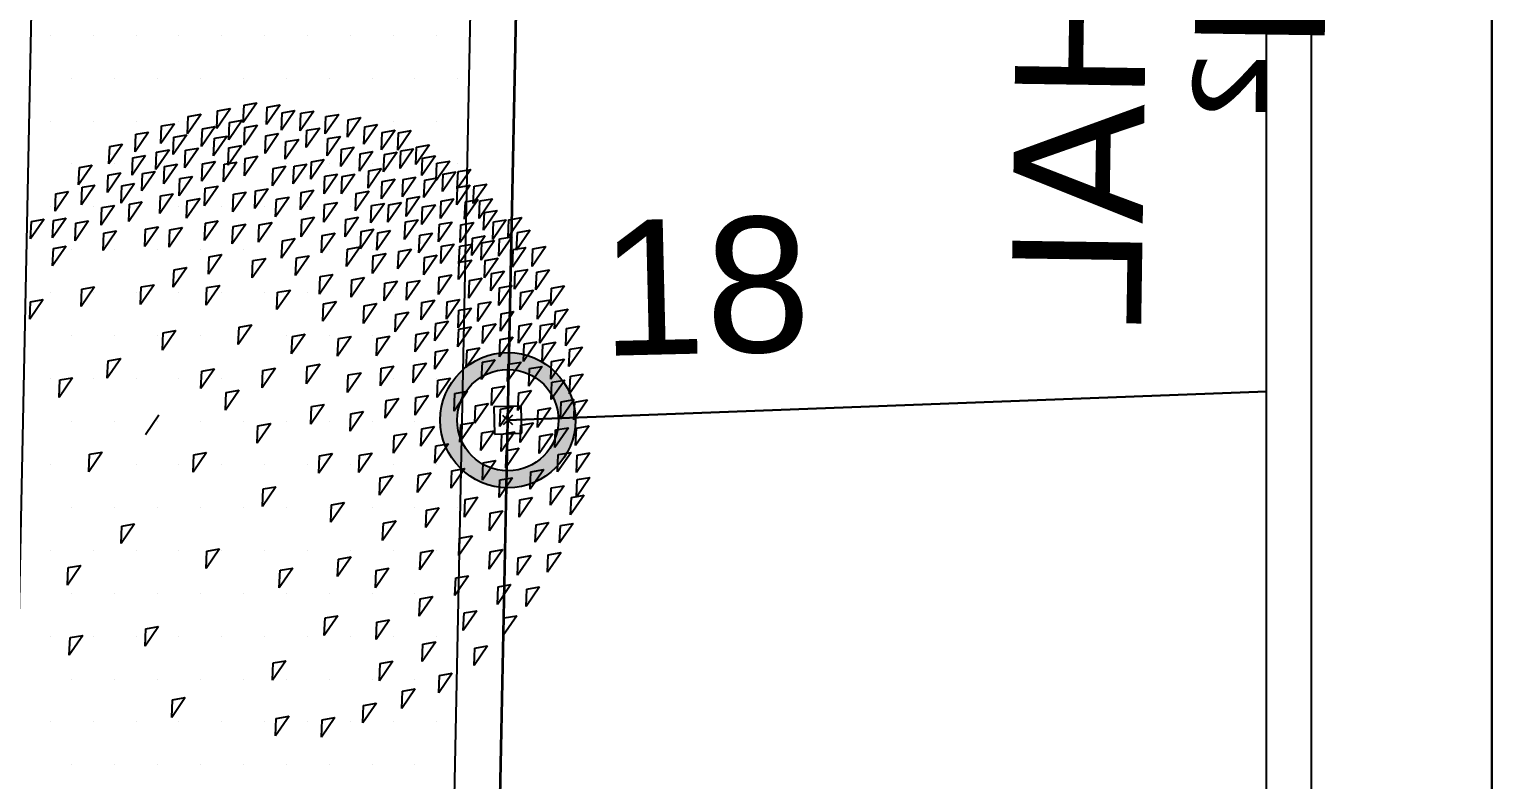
# Model space of a CAD drawing. Header units: millimetres. Extents: x 43168.9 to 43194.6, y -25545.1 to -25543.4.
# Drawn here: x 43172.3261 to 43172.4559, y -25544.3312 to -25544.2646 of the extents above; entities that cross this region are included whole.
import ezdxf
from ezdxf.enums import TextEntityAlignment as Align

# ---------------------------------------------------------------- set-up
doc = ezdxf.new("R2010")
doc.units = ezdxf.units.MM
doc.header["$LTSCALE"] = 200
doc.layers.add('agac_sgh', color=7, linetype='Continuous', true_color=0x244700)
doc.layers.add('cim_sgh', color=7, linetype='Continuous', true_color=0x248f00)
for name, color, linetype in [('arsasiniri_sgh', 10, 'Continuous'), ('gor-2_sgh', 161, 'Continuous'), ('pafta_sgh', 11, 'Continuous'), ('sembol_sgh', 8, 'Continuous'), ('vaziyet-01_sgh', 33, 'Continuous')]:
    doc.layers.add(name, color=color, linetype=linetype)
doc.styles.add('1-200', font='arial.ttf', dxfattribs={"height": 60})
doc.styles.add('text1', font='VERDANA.TTF')

msp = doc.modelspace()

# ---------------------------------------------------------------- hatches: boundary and pattern name
h = msp.add_hatch(color=256)
edge = h.paths.add_edge_path()
edge.add_arc((43172.36855, -25544.29933), 0.006, 0, 360)
edge = h.paths.add_edge_path(flags=16)
edge.add_arc((43172.36855, -25544.29933), 0.0045, 0, 360)

# ---------------------------------------------------------------- linework, layer by layer
at = {"color": 0, "linetype": 'ByBlock', "lineweight": -2}
for p, q in [((43172.36972, -25544.2981), (43172.36732, -25544.29816)), ((43172.36732, -25544.29816), (43172.36738, -25544.30056)), ((43172.36978, -25544.3005), (43172.36972, -25544.2981)), ((43172.36898, -25544.29974), (43172.36812, -25544.29892)), ((43172.36896, -25544.2989), (43172.36814, -25544.29976)), ((43172.36738, -25544.30056), (43172.36978, -25544.3005))]:
    msp.add_line(p, q, dxfattribs=at)
at = {"color": 0, "linetype": 'Continuous', "lineweight": -2}
for radius in [0.006, 0.0045]:
    msp.add_circle((43172.36855, -25544.29933), radius, dxfattribs=at)
at = {"layer": 'agac_sgh', "color": 0}
for p, q in [((43172.34627, -25544.27118), (43172.34507, -25544.27292)), ((43172.34507, -25544.27292), (43172.34514, -25544.27137)), ((43172.34514, -25544.27137), (43172.34627, -25544.27118)), ((43172.34833, -25544.27135), (43172.34713, -25544.2731)), ((43172.34713, -25544.2731), (43172.3472, -25544.27155)), ((43172.3472, -25544.27155), (43172.34833, -25544.27135)), ((43172.34132, -25544.27218), (43172.34013, -25544.27392)), ((43172.34013, -25544.27392), (43172.34019, -25544.27237)), ((43172.34019, -25544.27237), (43172.34132, -25544.27218)), ((43172.34392, -25544.27168), (43172.34272, -25544.27343)), ((43172.34272, -25544.27343), (43172.34278, -25544.27188)), ((43172.34278, -25544.27188), (43172.34392, -25544.27168)), ((43172.34498, -25544.2727), (43172.34379, -25544.27445)), ((43172.34379, -25544.27445), (43172.34385, -25544.2729)), ((43172.34385, -25544.2729), (43172.34498, -25544.2727)), ((43172.34965, -25544.27185), (43172.34845, -25544.27359)), ((43172.34845, -25544.27359), (43172.34852, -25544.27204)), ((43172.34852, -25544.27204), (43172.34965, -25544.27185)), ((43172.35132, -25544.2719), (43172.35012, -25544.27364)), ((43172.35012, -25544.27364), (43172.35019, -25544.27209)), ((43172.35019, -25544.27209), (43172.35132, -25544.2719)), ((43172.35354, -25544.27219), (43172.35234, -25544.27393)), ((43172.35234, -25544.27393), (43172.3524, -25544.27238)), ((43172.3524, -25544.27238), (43172.35354, -25544.27219)), ((43172.35551, -25544.27247), (43172.35431, -25544.27422)), ((43172.35431, -25544.27422), (43172.35438, -25544.27267)), ((43172.35438, -25544.27267), (43172.35551, -25544.27247)), ((43172.33666, -25544.27376), (43172.33546, -25544.2755)), ((43172.33546, -25544.2755), (43172.33553, -25544.27395)), ((43172.33553, -25544.27395), (43172.33666, -25544.27376)), ((43172.33895, -25544.27302), (43172.33775, -25544.27477)), ((43172.33775, -25544.27477), (43172.33782, -25544.27322)), ((43172.33782, -25544.27322), (43172.33895, -25544.27302)), ((43172.34005, -25544.27401), (43172.33885, -25544.27575)), ((43172.33885, -25544.27575), (43172.33891, -25544.27421)), ((43172.33891, -25544.27421), (43172.34005, -25544.27401)), ((43172.34257, -25544.27328), (43172.34137, -25544.27503)), ((43172.34137, -25544.27503), (43172.34144, -25544.27348)), ((43172.34144, -25544.27348), (43172.34257, -25544.27328)), ((43172.34363, -25544.27411), (43172.34243, -25544.27586)), ((43172.3425, -25544.27431), (43172.34363, -25544.27411)), ((43172.34633, -25544.27316), (43172.34514, -25544.27491)), ((43172.34514, -25544.27491), (43172.3452, -25544.27336)), ((43172.3452, -25544.27336), (43172.34633, -25544.27316)), ((43172.3482, -25544.2739), (43172.347, -25544.27565)), ((43172.347, -25544.27565), (43172.34706, -25544.2741)), ((43172.34706, -25544.2741), (43172.3482, -25544.2739)), ((43172.35185, -25544.2734), (43172.35065, -25544.27514)), ((43172.35065, -25544.27514), (43172.35072, -25544.27359)), ((43172.35072, -25544.27359), (43172.35185, -25544.2734)), ((43172.35371, -25544.27414), (43172.35251, -25544.27588)), ((43172.35258, -25544.27433), (43172.35371, -25544.27414)), ((43172.35698, -25544.27309), (43172.35578, -25544.27483)), ((43172.35578, -25544.27483), (43172.35585, -25544.27329)), ((43172.35585, -25544.27329), (43172.35698, -25544.27309)), ((43172.35854, -25544.27359), (43172.35734, -25544.27534)), ((43172.35734, -25544.27534), (43172.35741, -25544.27379)), ((43172.35741, -25544.27379), (43172.35854, -25544.27359)), ((43172.35998, -25544.27363), (43172.35878, -25544.27538)), ((43172.35878, -25544.27538), (43172.35884, -25544.27383)), ((43172.35884, -25544.27383), (43172.35998, -25544.27363)), ((43172.33434, -25544.27484), (43172.33315, -25544.27658)), ((43172.33315, -25544.27658), (43172.33321, -25544.27503)), ((43172.33321, -25544.27503), (43172.33434, -25544.27484)), ((43172.33851, -25544.27534), (43172.33731, -25544.27708)), ((43172.33738, -25544.27553), (43172.33851, -25544.27534)), ((43172.34108, -25544.27518), (43172.33988, -25544.27693)), ((43172.33988, -25544.27693), (43172.33995, -25544.27538)), ((43172.33995, -25544.27538), (43172.34108, -25544.27518)), ((43172.34243, -25544.27586), (43172.3425, -25544.27431)), ((43172.34493, -25544.27495), (43172.34373, -25544.2767)), ((43172.34373, -25544.2767), (43172.34379, -25544.27515)), ((43172.34379, -25544.27515), (43172.34493, -25544.27495)), ((43172.34999, -25544.27441), (43172.3488, -25544.27616)), ((43172.3488, -25544.27616), (43172.34886, -25544.27461)), ((43172.34886, -25544.27461), (43172.34999, -25544.27441)), ((43172.35251, -25544.27588), (43172.35258, -25544.27433)), ((43172.35492, -25544.27509), (43172.35372, -25544.27683)), ((43172.35372, -25544.27683), (43172.35379, -25544.27528)), ((43172.35379, -25544.27528), (43172.35492, -25544.27509)), ((43172.35657, -25544.27548), (43172.35537, -25544.27722)), ((43172.35544, -25544.27568), (43172.35657, -25544.27548)), ((43172.36018, -25544.27524), (43172.35898, -25544.27699)), ((43172.35898, -25544.27699), (43172.35905, -25544.27544)), ((43172.35905, -25544.27544), (43172.36018, -25544.27524)), ((43172.36159, -25544.2749), (43172.36039, -25544.27665)), ((43172.36039, -25544.27665), (43172.36045, -25544.2751)), ((43172.36045, -25544.2751), (43172.36159, -25544.2749)), ((43172.33165, -25544.2767), (43172.33045, -25544.27845)), ((43172.33052, -25544.2769), (43172.33165, -25544.2767)), ((43172.3364, -25544.27585), (43172.3352, -25544.27759)), ((43172.3352, -25544.27759), (43172.33527, -25544.27604)), ((43172.33527, -25544.27604), (43172.3364, -25544.27585)), ((43172.33731, -25544.27708), (43172.33738, -25544.27553)), ((43172.33922, -25544.27662), (43172.33802, -25544.27836)), ((43172.33802, -25544.27836), (43172.33808, -25544.27681)), ((43172.33808, -25544.27681), (43172.33922, -25544.27662)), ((43172.34259, -25544.27637), (43172.34139, -25544.27812)), ((43172.34139, -25544.27812), (43172.34145, -25544.27657)), ((43172.34145, -25544.27657), (43172.34259, -25544.27637)), ((43172.3445, -25544.27643), (43172.3433, -25544.27817)), ((43172.3433, -25544.27817), (43172.34337, -25544.27662)), ((43172.34337, -25544.27662), (43172.3445, -25544.27643)), ((43172.34637, -25544.27591), (43172.34517, -25544.27765)), ((43172.34517, -25544.27765), (43172.34524, -25544.2761)), ((43172.34524, -25544.2761), (43172.34637, -25544.27591)), ((43172.34886, -25544.27678), (43172.34766, -25544.27853)), ((43172.34773, -25544.27698), (43172.34886, -25544.27678)), ((43172.35071, -25544.27661), (43172.34951, -25544.27835)), ((43172.34951, -25544.27835), (43172.34958, -25544.2768)), ((43172.34958, -25544.2768), (43172.35071, -25544.27661)), ((43172.35226, -25544.27619), (43172.35106, -25544.27794)), ((43172.35106, -25544.27794), (43172.35113, -25544.27639)), ((43172.35113, -25544.27639), (43172.35226, -25544.27619)), ((43172.35537, -25544.27722), (43172.35544, -25544.27568)), ((43172.35872, -25544.27554), (43172.35752, -25544.27729)), ((43172.35752, -25544.27729), (43172.35759, -25544.27574)), ((43172.35759, -25544.27574), (43172.35872, -25544.27554)), ((43172.36213, -25544.27587), (43172.36093, -25544.27761)), ((43172.36093, -25544.27761), (43172.36099, -25544.27607)), ((43172.36099, -25544.27607), (43172.36213, -25544.27587)), ((43172.3634, -25544.27633), (43172.3622, -25544.27807)), ((43172.3622, -25544.27807), (43172.36226, -25544.27652)), ((43172.36226, -25544.27652), (43172.3634, -25544.27633)), ((43172.33045, -25544.27845), (43172.33052, -25544.2769)), ((43172.33421, -25544.27739), (43172.33301, -25544.27913)), ((43172.33301, -25544.27913), (43172.33308, -25544.27758)), ((43172.33308, -25544.27758), (43172.33421, -25544.27739)), ((43172.33725, -25544.27725), (43172.33606, -25544.27899)), ((43172.33606, -25544.27899), (43172.33612, -25544.27744)), ((43172.33612, -25544.27744), (43172.33725, -25544.27725)), ((43172.34057, -25544.27769), (43172.33938, -25544.27943)), ((43172.33938, -25544.27943), (43172.33944, -25544.27788)), ((43172.33944, -25544.27788), (43172.34057, -25544.27769)), ((43172.34766, -25544.27853), (43172.34773, -25544.27698)), ((43172.35344, -25544.27749), (43172.35224, -25544.27923)), ((43172.35224, -25544.27923), (43172.35231, -25544.27768)), ((43172.35231, -25544.27768), (43172.35344, -25544.27749)), ((43172.35498, -25544.27749), (43172.35378, -25544.27924)), ((43172.35378, -25544.27924), (43172.35385, -25544.27769)), ((43172.35385, -25544.27769), (43172.35498, -25544.27749)), ((43172.35733, -25544.27699), (43172.35614, -25544.27873)), ((43172.35614, -25544.27873), (43172.3562, -25544.27719)), ((43172.3562, -25544.27719), (43172.35733, -25544.27699)), ((43172.35854, -25544.27794), (43172.35734, -25544.27968)), ((43172.35741, -25544.27814), (43172.35854, -25544.27794)), ((43172.36039, -25544.27776), (43172.35919, -25544.27951)), ((43172.35919, -25544.27951), (43172.35926, -25544.27796)), ((43172.35926, -25544.27796), (43172.36039, -25544.27776)), ((43172.3623, -25544.27782), (43172.3611, -25544.27956)), ((43172.3611, -25544.27956), (43172.36117, -25544.27802)), ((43172.36117, -25544.27802), (43172.3623, -25544.27782)), ((43172.36394, -25544.27729), (43172.36274, -25544.27904)), ((43172.36274, -25544.27904), (43172.36281, -25544.27749)), ((43172.36281, -25544.27749), (43172.36394, -25544.27729)), ((43172.36526, -25544.27707), (43172.36406, -25544.27881)), ((43172.36406, -25544.27881), (43172.36413, -25544.27726)), ((43172.36413, -25544.27726), (43172.36526, -25544.27707)), ((43172.32957, -25544.27904), (43172.32837, -25544.28079)), ((43172.32837, -25544.28079), (43172.32843, -25544.27924)), ((43172.32843, -25544.27924), (43172.32957, -25544.27904)), ((43172.3319, -25544.27846), (43172.3307, -25544.28021)), ((43172.3307, -25544.28021), (43172.33076, -25544.27866)), ((43172.33076, -25544.27866), (43172.3319, -25544.27846)), ((43172.33542, -25544.27834), (43172.33422, -25544.28008)), ((43172.33422, -25544.28008), (43172.33429, -25544.27853)), ((43172.33429, -25544.27853), (43172.33542, -25544.27834)), ((43172.33886, -25544.27924), (43172.33766, -25544.28098)), ((43172.33773, -25544.27943), (43172.33886, -25544.27924)), ((43172.34283, -25544.27855), (43172.34163, -25544.2803)), ((43172.34163, -25544.2803), (43172.34169, -25544.27875)), ((43172.34169, -25544.27875), (43172.34283, -25544.27855)), ((43172.34534, -25544.27908), (43172.34414, -25544.28083)), ((43172.34414, -25544.28083), (43172.34421, -25544.27928)), ((43172.34421, -25544.27928), (43172.34534, -25544.27908)), ((43172.34728, -25544.27879), (43172.34608, -25544.28054)), ((43172.34608, -25544.28054), (43172.34615, -25544.27899)), ((43172.34615, -25544.27899), (43172.34728, -25544.27879)), ((43172.35134, -25544.27891), (43172.35014, -25544.28066)), ((43172.35014, -25544.28066), (43172.35021, -25544.27911)), ((43172.35021, -25544.27911), (43172.35134, -25544.27891)), ((43172.35623, -25544.27902), (43172.35503, -25544.28076)), ((43172.35503, -25544.28076), (43172.3551, -25544.27921)), ((43172.3551, -25544.27921), (43172.35623, -25544.27902)), ((43172.35734, -25544.27968), (43172.35741, -25544.27814)), ((43172.36521, -25544.27848), (43172.36401, -25544.28022)), ((43172.36401, -25544.28022), (43172.36408, -25544.27867)), ((43172.36408, -25544.27867), (43172.36521, -25544.27848)), ((43172.36668, -25544.27837), (43172.36548, -25544.28011)), ((43172.36548, -25544.28011), (43172.36555, -25544.27856)), ((43172.36555, -25544.27856), (43172.36668, -25544.27837)), ((43172.33365, -25544.28027), (43172.33245, -25544.28201)), ((43172.33245, -25544.28201), (43172.33252, -25544.28046)), ((43172.33252, -25544.28046), (43172.33365, -25544.28027)), ((43172.3361, -25544.27996), (43172.3349, -25544.2817)), ((43172.3349, -25544.2817), (43172.33497, -25544.28015)), ((43172.33497, -25544.28015), (43172.3361, -25544.27996)), ((43172.33766, -25544.28098), (43172.33773, -25544.27943)), ((43172.34123, -25544.27965), (43172.34003, -25544.28139)), ((43172.34003, -25544.28139), (43172.3401, -25544.27985)), ((43172.3401, -25544.27985), (43172.34123, -25544.27965)), ((43172.34914, -25544.27954), (43172.34794, -25544.28128)), ((43172.34794, -25544.28128), (43172.34801, -25544.27973)), ((43172.34801, -25544.27973), (43172.34914, -25544.27954)), ((43172.35342, -25544.28), (43172.35222, -25544.28175)), ((43172.35222, -25544.28175), (43172.35228, -25544.2802)), ((43172.35228, -25544.2802), (43172.35342, -25544.28)), ((43172.35759, -25544.28009), (43172.35639, -25544.28183)), ((43172.35639, -25544.28183), (43172.35645, -25544.28028)), ((43172.35645, -25544.28028), (43172.35759, -25544.28009)), ((43172.35911, -25544.28002), (43172.35791, -25544.28176)), ((43172.35791, -25544.28176), (43172.35798, -25544.28021)), ((43172.35798, -25544.28021), (43172.35911, -25544.28002)), ((43172.36074, -25544.27949), (43172.35954, -25544.28124)), ((43172.35954, -25544.28124), (43172.35961, -25544.27969)), ((43172.35961, -25544.27969), (43172.36074, -25544.27949)), ((43172.36213, -25544.28022), (43172.36093, -25544.28196)), ((43172.36093, -25544.28196), (43172.36099, -25544.28041)), ((43172.36099, -25544.28041), (43172.36213, -25544.28022)), ((43172.36376, -25544.27969), (43172.36256, -25544.28144)), ((43172.36256, -25544.28144), (43172.36263, -25544.27989)), ((43172.36263, -25544.27989), (43172.36376, -25544.27969)), ((43172.36591, -25544.27975), (43172.36471, -25544.2815)), ((43172.36471, -25544.2815), (43172.36478, -25544.27995)), ((43172.36478, -25544.27995), (43172.36591, -25544.27975)), ((43172.36719, -25544.27968), (43172.366, -25544.28142)), ((43172.366, -25544.28142), (43172.36606, -25544.27987)), ((43172.36606, -25544.27987), (43172.36719, -25544.27968)), ((43172.32739, -25544.2815), (43172.32619, -25544.28324)), ((43172.32619, -25544.28324), (43172.32626, -25544.28169)), ((43172.32626, -25544.28169), (43172.32739, -25544.2815)), ((43172.32934, -25544.2814), (43172.32814, -25544.28315)), ((43172.32814, -25544.28315), (43172.32821, -25544.2816)), ((43172.32821, -25544.2816), (43172.32934, -25544.2814)), ((43172.33134, -25544.28165), (43172.33014, -25544.2834)), ((43172.33014, -25544.2834), (43172.33021, -25544.28185)), ((43172.33021, -25544.28185), (43172.33134, -25544.28165)), ((43172.34284, -25544.28164), (43172.34164, -25544.28339)), ((43172.34164, -25544.28339), (43172.34171, -25544.28184)), ((43172.34171, -25544.28184), (43172.34284, -25544.28164)), ((43172.34529, -25544.28194), (43172.34409, -25544.28369)), ((43172.34416, -25544.28214), (43172.34529, -25544.28194)), ((43172.34762, -25544.28178), (43172.34642, -25544.28352)), ((43172.34642, -25544.28352), (43172.34649, -25544.28198)), ((43172.34649, -25544.28198), (43172.34762, -25544.28178)), ((43172.3514, -25544.28132), (43172.3502, -25544.28306)), ((43172.3502, -25544.28306), (43172.35027, -25544.28151)), ((43172.35027, -25544.28151), (43172.3514, -25544.28132)), ((43172.35531, -25544.28132), (43172.35412, -25544.28306)), ((43172.35412, -25544.28306), (43172.35418, -25544.28151)), ((43172.35418, -25544.28151), (43172.35531, -25544.28132)), ((43172.36059, -25544.28155), (43172.35939, -25544.28329)), ((43172.35939, -25544.28329), (43172.35946, -25544.28174)), ((43172.35946, -25544.28174), (43172.36059, -25544.28155)), ((43172.36361, -25544.28175), (43172.36241, -25544.28349)), ((43172.36241, -25544.28349), (43172.36248, -25544.28194)), ((43172.36248, -25544.28194), (43172.36361, -25544.28175)), ((43172.36552, -25544.2818), (43172.36432, -25544.28355)), ((43172.36432, -25544.28355), (43172.36439, -25544.282)), ((43172.36439, -25544.282), (43172.36552, -25544.2818)), ((43172.3676, -25544.28072), (43172.3664, -25544.28246)), ((43172.3664, -25544.28246), (43172.36647, -25544.28091)), ((43172.36647, -25544.28091), (43172.3676, -25544.28072)), ((43172.36841, -25544.28154), (43172.36722, -25544.28329)), ((43172.36722, -25544.28329), (43172.36728, -25544.28174)), ((43172.36728, -25544.28174), (43172.36841, -25544.28154)), ((43172.36979, -25544.28135), (43172.36859, -25544.2831)), ((43172.36859, -25544.2831), (43172.36865, -25544.28155)), ((43172.36865, -25544.28155), (43172.36979, -25544.28135)), ((43172.33383, -25544.28252), (43172.33263, -25544.28427)), ((43172.33263, -25544.28427), (43172.3327, -25544.28272)), ((43172.3327, -25544.28272), (43172.33383, -25544.28252)), ((43172.33753, -25544.28217), (43172.33633, -25544.28392)), ((43172.33633, -25544.28392), (43172.3364, -25544.28237)), ((43172.3364, -25544.28237), (43172.33753, -25544.28217)), ((43172.33968, -25544.28224), (43172.33848, -25544.28398)), ((43172.33848, -25544.28398), (43172.33855, -25544.28243)), ((43172.33855, -25544.28243), (43172.33968, -25544.28224)), ((43172.34409, -25544.28369), (43172.34416, -25544.28214)), ((43172.34967, -25544.28321), (43172.34847, -25544.28496)), ((43172.34854, -25544.28341), (43172.34967, -25544.28321)), ((43172.35321, -25544.28274), (43172.35201, -25544.28449)), ((43172.35201, -25544.28449), (43172.35208, -25544.28294)), ((43172.35208, -25544.28294), (43172.35321, -25544.28274)), ((43172.35667, -25544.28239), (43172.35547, -25544.28413)), ((43172.35547, -25544.28413), (43172.35554, -25544.28258)), ((43172.35554, -25544.28258), (43172.35667, -25544.28239)), ((43172.35813, -25544.2825), (43172.35693, -25544.28425)), ((43172.35693, -25544.28425), (43172.357, -25544.2827)), ((43172.357, -25544.2827), (43172.35813, -25544.2825)), ((43172.36186, -25544.28273), (43172.36066, -25544.28447)), ((43172.36066, -25544.28447), (43172.36073, -25544.28292)), ((43172.36073, -25544.28292), (43172.36186, -25544.28273)), ((43172.36655, -25544.28298), (43172.36535, -25544.28472)), ((43172.36535, -25544.28472), (43172.36542, -25544.28317)), ((43172.36542, -25544.28317), (43172.36655, -25544.28298)), ((43172.36894, -25544.28305), (43172.36774, -25544.28479)), ((43172.36774, -25544.28479), (43172.36781, -25544.28324)), ((43172.36781, -25544.28324), (43172.36894, -25544.28305)), ((43172.37053, -25544.28248), (43172.36933, -25544.28423)), ((43172.36933, -25544.28423), (43172.3694, -25544.28268)), ((43172.3694, -25544.28268), (43172.37053, -25544.28248)), ((43172.32934, -25544.28388), (43172.32814, -25544.28563)), ((43172.32814, -25544.28563), (43172.32821, -25544.28408)), ((43172.32821, -25544.28408), (43172.32934, -25544.28388)), ((43172.34847, -25544.28496), (43172.34854, -25544.28341)), ((43172.35544, -25544.28395), (43172.35424, -25544.2857)), ((43172.35424, -25544.2857), (43172.35431, -25544.28415)), ((43172.35431, -25544.28415), (43172.35544, -25544.28395)), ((43172.35774, -25544.28455), (43172.35654, -25544.2863)), ((43172.35661, -25544.28475), (43172.35774, -25544.28455)), ((43172.36, -25544.28416), (43172.3588, -25544.28591)), ((43172.3588, -25544.28591), (43172.35887, -25544.28436)), ((43172.35887, -25544.28436), (43172.36, -25544.28416)), ((43172.36379, -25544.2837), (43172.36259, -25544.28544)), ((43172.36259, -25544.28544), (43172.36265, -25544.28389)), ((43172.36265, -25544.28389), (43172.36379, -25544.2837)), ((43172.36541, -25544.28371), (43172.36421, -25544.28545)), ((43172.36421, -25544.28545), (43172.36428, -25544.2839)), ((43172.36428, -25544.2839), (43172.36541, -25544.28371)), ((43172.36738, -25544.28338), (43172.36618, -25544.28513)), ((43172.36618, -25544.28513), (43172.36624, -25544.28358)), ((43172.36624, -25544.28358), (43172.36738, -25544.28338)), ((43172.37015, -25544.284), (43172.36895, -25544.28574)), ((43172.36895, -25544.28574), (43172.36902, -25544.28419)), ((43172.36902, -25544.28419), (43172.37015, -25544.284)), ((43172.37191, -25544.28393), (43172.37071, -25544.28568)), ((43172.37071, -25544.28568), (43172.37078, -25544.28413)), ((43172.37078, -25544.28413), (43172.37191, -25544.28393)), ((43172.34006, -25544.28579), (43172.33886, -25544.28754)), ((43172.33893, -25544.28599), (43172.34006, -25544.28579)), ((43172.34318, -25544.28463), (43172.34198, -25544.28637)), ((43172.34198, -25544.28637), (43172.34205, -25544.28482)), ((43172.34205, -25544.28482), (43172.34318, -25544.28463)), ((43172.34706, -25544.28497), (43172.34587, -25544.28671)), ((43172.34587, -25544.28671), (43172.34593, -25544.28516)), ((43172.34593, -25544.28516), (43172.34706, -25544.28497)), ((43172.35091, -25544.28474), (43172.34971, -25544.28648)), ((43172.34971, -25544.28648), (43172.34978, -25544.28493)), ((43172.34978, -25544.28493), (43172.35091, -25544.28474)), ((43172.35654, -25544.2863), (43172.35661, -25544.28475)), ((43172.36228, -25544.28468), (43172.36108, -25544.28643)), ((43172.36108, -25544.28643), (43172.36115, -25544.28488)), ((43172.36115, -25544.28488), (43172.36228, -25544.28468)), ((43172.36536, -25544.28512), (43172.36416, -25544.28686)), ((43172.36416, -25544.28686), (43172.36423, -25544.28531)), ((43172.36423, -25544.28531), (43172.36536, -25544.28512)), ((43172.36769, -25544.28495), (43172.36649, -25544.2867)), ((43172.36649, -25544.2867), (43172.36655, -25544.28515)), ((43172.36655, -25544.28515), (43172.36769, -25544.28495)), ((43172.33886, -25544.28754), (43172.33893, -25544.28599)), ((43172.35303, -25544.2864), (43172.35183, -25544.28814)), ((43172.35183, -25544.28814), (43172.35189, -25544.28659)), ((43172.35189, -25544.28659), (43172.35303, -25544.2864)), ((43172.35583, -25544.28667), (43172.35463, -25544.28842)), ((43172.35463, -25544.28842), (43172.35469, -25544.28687)), ((43172.35469, -25544.28687), (43172.35583, -25544.28667)), ((43172.35876, -25544.28698), (43172.35756, -25544.28873)), ((43172.35756, -25544.28873), (43172.35762, -25544.28718)), ((43172.35762, -25544.28718), (43172.35876, -25544.28698)), ((43172.36076, -25544.28693), (43172.35956, -25544.28867)), ((43172.35956, -25544.28867), (43172.35962, -25544.28712)), ((43172.35962, -25544.28712), (43172.36076, -25544.28693)), ((43172.36359, -25544.28644), (43172.36239, -25544.28818)), ((43172.36239, -25544.28818), (43172.36245, -25544.28663)), ((43172.36245, -25544.28663), (43172.36359, -25544.28644)), ((43172.36628, -25544.28674), (43172.36508, -25544.28849)), ((43172.36508, -25544.28849), (43172.36515, -25544.28694)), ((43172.36515, -25544.28694), (43172.36628, -25544.28674)), ((43172.36824, -25544.28611), (43172.36704, -25544.28786)), ((43172.36704, -25544.28786), (43172.36711, -25544.28631)), ((43172.36711, -25544.28631), (43172.36824, -25544.28611)), ((43172.37033, -25544.28595), (43172.36913, -25544.28769)), ((43172.36913, -25544.28769), (43172.36919, -25544.28614)), ((43172.36919, -25544.28614), (43172.37033, -25544.28595)), ((43172.37224, -25544.286), (43172.37104, -25544.28775)), ((43172.37104, -25544.28775), (43172.37111, -25544.2862)), ((43172.37111, -25544.2862), (43172.37224, -25544.286)), ((43172.33187, -25544.2875), (43172.33067, -25544.28925)), ((43172.33067, -25544.28925), (43172.33074, -25544.2877)), ((43172.33074, -25544.2877), (43172.33187, -25544.2875)), ((43172.33715, -25544.28731), (43172.33595, -25544.28906)), ((43172.33595, -25544.28906), (43172.33602, -25544.28751)), ((43172.33602, -25544.28751), (43172.33715, -25544.28731)), ((43172.34298, -25544.28737), (43172.34178, -25544.28911)), ((43172.34178, -25544.28911), (43172.34184, -25544.28756)), ((43172.34184, -25544.28756), (43172.34298, -25544.28737)), ((43172.34925, -25544.28778), (43172.34805, -25544.28952)), ((43172.34805, -25544.28952), (43172.34812, -25544.28797)), ((43172.34812, -25544.28797), (43172.34925, -25544.28778)), ((43172.36894, -25544.28739), (43172.36774, -25544.28914)), ((43172.36774, -25544.28914), (43172.36781, -25544.28759)), ((43172.36781, -25544.28759), (43172.36894, -25544.28739)), ((43172.37083, -25544.28779), (43172.36963, -25544.28954)), ((43172.36963, -25544.28954), (43172.3697, -25544.28799)), ((43172.3697, -25544.28799), (43172.37083, -25544.28779)), ((43172.37357, -25544.28741), (43172.37237, -25544.28916)), ((43172.37237, -25544.28916), (43172.37244, -25544.28761)), ((43172.37244, -25544.28761), (43172.37357, -25544.28741)), ((43172.32732, -25544.28863), (43172.32612, -25544.29037)), ((43172.32612, -25544.29037), (43172.32619, -25544.28882)), ((43172.32619, -25544.28882), (43172.32732, -25544.28863)), ((43172.35333, -25544.28881), (43172.35213, -25544.29055)), ((43172.35213, -25544.29055), (43172.3522, -25544.28901)), ((43172.3522, -25544.28901), (43172.35333, -25544.28881)), ((43172.35693, -25544.28899), (43172.35573, -25544.29074)), ((43172.35573, -25544.29074), (43172.3558, -25544.28919)), ((43172.3558, -25544.28919), (43172.35693, -25544.28899)), ((43172.35975, -25544.28976), (43172.35855, -25544.2915)), ((43172.35862, -25544.28995), (43172.35975, -25544.28976)), ((43172.36206, -25544.28868), (43172.36086, -25544.29043)), ((43172.36086, -25544.29043), (43172.36093, -25544.28888)), ((43172.36093, -25544.28888), (43172.36206, -25544.28868)), ((43172.3643, -25544.28863), (43172.3631, -25544.29038)), ((43172.3631, -25544.29038), (43172.36317, -25544.28883)), ((43172.36317, -25544.28883), (43172.3643, -25544.28863)), ((43172.36534, -25544.28939), (43172.36414, -25544.29113)), ((43172.36414, -25544.29113), (43172.36421, -25544.28958)), ((43172.36421, -25544.28958), (43172.36534, -25544.28939)), ((43172.36708, -25544.28883), (43172.36588, -25544.29057)), ((43172.36588, -25544.29057), (43172.36595, -25544.28902)), ((43172.36595, -25544.28902), (43172.36708, -25544.28883)), ((43172.36909, -25544.28969), (43172.3679, -25544.29143)), ((43172.36796, -25544.28988), (43172.36909, -25544.28969)), ((43172.37236, -25544.28864), (43172.37117, -25544.29038)), ((43172.37117, -25544.29038), (43172.37123, -25544.28883)), ((43172.37123, -25544.28883), (43172.37236, -25544.28864)), ((43172.3739, -25544.28948), (43172.3727, -25544.29123)), ((43172.3727, -25544.29123), (43172.37277, -25544.28968)), ((43172.37277, -25544.28968), (43172.3739, -25544.28948)), ((43172.34583, -25544.29088), (43172.34463, -25544.29263)), ((43172.34463, -25544.29263), (43172.3447, -25544.29108)), ((43172.3447, -25544.29108), (43172.34583, -25544.29088)), ((43172.35855, -25544.2915), (43172.35862, -25544.28995)), ((43172.36328, -25544.29055), (43172.36208, -25544.29229)), ((43172.36208, -25544.29229), (43172.36215, -25544.29074)), ((43172.36215, -25544.29074), (43172.36328, -25544.29055)), ((43172.36532, -25544.29106), (43172.36412, -25544.29281)), ((43172.36419, -25544.29126), (43172.36532, -25544.29106)), ((43172.3675, -25544.29078), (43172.3663, -25544.29253)), ((43172.3663, -25544.29253), (43172.36637, -25544.29098)), ((43172.36637, -25544.29098), (43172.3675, -25544.29078)), ((43172.3679, -25544.29143), (43172.36796, -25544.28988)), ((43172.37069, -25544.29076), (43172.36949, -25544.29251)), ((43172.36949, -25544.29251), (43172.36956, -25544.29096)), ((43172.36956, -25544.29096), (43172.37069, -25544.29076)), ((43172.37258, -25544.29074), (43172.37138, -25544.29249)), ((43172.37138, -25544.29249), (43172.37145, -25544.29094)), ((43172.37145, -25544.29094), (43172.37258, -25544.29074)), ((43172.3749, -25544.291), (43172.37371, -25544.29274)), ((43172.37377, -25544.29119), (43172.3749, -25544.291)), ((43172.33909, -25544.29137), (43172.33789, -25544.29312)), ((43172.33789, -25544.29312), (43172.33796, -25544.29157)), ((43172.33796, -25544.29157), (43172.33909, -25544.29137)), ((43172.35056, -25544.2917), (43172.34936, -25544.29345)), ((43172.34936, -25544.29345), (43172.34943, -25544.2919)), ((43172.34943, -25544.2919), (43172.35056, -25544.2917)), ((43172.35464, -25544.2919), (43172.35344, -25544.29364)), ((43172.35344, -25544.29364), (43172.35351, -25544.29209)), ((43172.35351, -25544.29209), (43172.35464, -25544.2919)), ((43172.35808, -25544.29188), (43172.35688, -25544.29363)), ((43172.35688, -25544.29363), (43172.35695, -25544.29208)), ((43172.35695, -25544.29208), (43172.35808, -25544.29188)), ((43172.36154, -25544.29153), (43172.36034, -25544.29327)), ((43172.36034, -25544.29327), (43172.3604, -25544.29172)), ((43172.3604, -25544.29172), (43172.36154, -25544.29153)), ((43172.36412, -25544.29281), (43172.36419, -25544.29126)), ((43172.36901, -25544.29197), (43172.36781, -25544.29372)), ((43172.36781, -25544.29372), (43172.36787, -25544.29217)), ((43172.36787, -25544.29217), (43172.36901, -25544.29197)), ((43172.37113, -25544.29238), (43172.36993, -25544.29412)), ((43172.37, -25544.29257), (43172.37113, -25544.29238)), ((43172.37371, -25544.29274), (43172.37377, -25544.29119)), ((43172.36326, -25544.29306), (43172.36206, -25544.29481)), ((43172.36206, -25544.29481), (43172.36213, -25544.29326)), ((43172.36213, -25544.29326), (43172.36326, -25544.29306)), ((43172.36606, -25544.29292), (43172.36486, -25544.29466)), ((43172.36486, -25544.29466), (43172.36493, -25544.29311)), ((43172.36493, -25544.29311), (43172.36606, -25544.29292)), ((43172.36993, -25544.29412), (43172.37, -25544.29257)), ((43172.3728, -25544.29242), (43172.37161, -25544.29417)), ((43172.37161, -25544.29417), (43172.37167, -25544.29262)), ((43172.37167, -25544.29262), (43172.3728, -25544.29242)), ((43172.37517, -25544.29284), (43172.37397, -25544.29458)), ((43172.37397, -25544.29458), (43172.37404, -25544.29303)), ((43172.37404, -25544.29303), (43172.37517, -25544.29284)), ((43172.3342, -25544.29386), (43172.333, -25544.29561)), ((43172.333, -25544.29561), (43172.33307, -25544.29406)), ((43172.33307, -25544.29406), (43172.3342, -25544.29386)), ((43172.34251, -25544.29479), (43172.34131, -25544.29653)), ((43172.34131, -25544.29653), (43172.34138, -25544.29498)), ((43172.34138, -25544.29498), (43172.34251, -25544.29479)), ((43172.34794, -25544.29472), (43172.34675, -25544.29646)), ((43172.34675, -25544.29646), (43172.34681, -25544.29491)), ((43172.34681, -25544.29491), (43172.34794, -25544.29472)), ((43172.35188, -25544.29437), (43172.35068, -25544.29612)), ((43172.35068, -25544.29612), (43172.35075, -25544.29457)), ((43172.35075, -25544.29457), (43172.35188, -25544.29437)), ((43172.35844, -25544.29453), (43172.35724, -25544.29627)), ((43172.35724, -25544.29627), (43172.35731, -25544.29472)), ((43172.35731, -25544.29472), (43172.35844, -25544.29453)), ((43172.36133, -25544.29427), (43172.36014, -25544.29601)), ((43172.36014, -25544.29601), (43172.3602, -25544.29446)), ((43172.3602, -25544.29446), (43172.36133, -25544.29427)), ((43172.36742, -25544.29398), (43172.36622, -25544.29573)), ((43172.36622, -25544.29573), (43172.36629, -25544.29418)), ((43172.36629, -25544.29418), (43172.36742, -25544.29398)), ((43172.36972, -25544.29417), (43172.36852, -25544.29591)), ((43172.36852, -25544.29591), (43172.36859, -25544.29436)), ((43172.36859, -25544.29436), (43172.36972, -25544.29417)), ((43172.37161, -25544.29456), (43172.37041, -25544.29631)), ((43172.37041, -25544.29631), (43172.37048, -25544.29476)), ((43172.37048, -25544.29476), (43172.37161, -25544.29456)), ((43172.37357, -25544.29393), (43172.37237, -25544.29568)), ((43172.37237, -25544.29568), (43172.37244, -25544.29413)), ((43172.37244, -25544.29413), (43172.37357, -25544.29393)), ((43172.32992, -25544.29557), (43172.32872, -25544.29731)), ((43172.32872, -25544.29731), (43172.32879, -25544.29576)), ((43172.32879, -25544.29576), (43172.32992, -25544.29557)), ((43172.35552, -25544.29513), (43172.35433, -25544.29687)), ((43172.35433, -25544.29687), (43172.35439, -25544.29532)), ((43172.35439, -25544.29532), (43172.35552, -25544.29513)), ((43172.36347, -25544.29559), (43172.36227, -25544.29733)), ((43172.36227, -25544.29733), (43172.36234, -25544.29578)), ((43172.36234, -25544.29578), (43172.36347, -25544.29559)), ((43172.3736, -25544.29577), (43172.3724, -25544.29751)), ((43172.3724, -25544.29751), (43172.37246, -25544.29596)), ((43172.37246, -25544.29596), (43172.3736, -25544.29577)), ((43172.37523, -25544.29524), (43172.37403, -25544.29699)), ((43172.37403, -25544.29699), (43172.3741, -25544.29544)), ((43172.3741, -25544.29544), (43172.37523, -25544.29524)), ((43172.34469, -25544.29668), (43172.34349, -25544.29843)), ((43172.34349, -25544.29843), (43172.34356, -25544.29688)), ((43172.34356, -25544.29688), (43172.34469, -25544.29668)), ((43172.35887, -25544.2974), (43172.35767, -25544.29914)), ((43172.35774, -25544.29759), (43172.35887, -25544.2974)), ((43172.36152, -25544.29713), (43172.36032, -25544.29888)), ((43172.36032, -25544.29888), (43172.36039, -25544.29733)), ((43172.36039, -25544.29733), (43172.36152, -25544.29713)), ((43172.36498, -25544.29677), (43172.36378, -25544.29852)), ((43172.36378, -25544.29852), (43172.36385, -25544.29697)), ((43172.36385, -25544.29697), (43172.36498, -25544.29677)), ((43172.36829, -25544.2963), (43172.36709, -25544.29804)), ((43172.36709, -25544.29804), (43172.36716, -25544.29649)), ((43172.36716, -25544.29649), (43172.36829, -25544.2963)), ((43172.37065, -25544.29671), (43172.36945, -25544.29846)), ((43172.36945, -25544.29846), (43172.36952, -25544.29691)), ((43172.36952, -25544.29691), (43172.37065, -25544.29671)), ((43172.37443, -25544.29751), (43172.37323, -25544.29925)), ((43172.37329, -25544.2977), (43172.37443, -25544.29751)), ((43172.37562, -25544.29754), (43172.37442, -25544.29929)), ((43172.37449, -25544.29774), (43172.37562, -25544.29754)), ((43172.33758, -25544.29888), (43172.33638, -25544.30062)), ((43172.35226, -25544.29793), (43172.35106, -25544.29968)), ((43172.35106, -25544.29968), (43172.35113, -25544.29813)), ((43172.35113, -25544.29813), (43172.35226, -25544.29793)), ((43172.35575, -25544.29857), (43172.35455, -25544.30031)), ((43172.35455, -25544.30031), (43172.35462, -25544.29876)), ((43172.35462, -25544.29876), (43172.35575, -25544.29857)), ((43172.35767, -25544.29914), (43172.35774, -25544.29759)), ((43172.36682, -25544.29786), (43172.36562, -25544.2996)), ((43172.36562, -25544.2996), (43172.36569, -25544.29805)), ((43172.36569, -25544.29805), (43172.36682, -25544.29786)), ((43172.36903, -25544.29815), (43172.36783, -25544.2999)), ((43172.36783, -25544.2999), (43172.3679, -25544.29835)), ((43172.3679, -25544.29835), (43172.36903, -25544.29815)), ((43172.37238, -25544.29825), (43172.37118, -25544.29999)), ((43172.37118, -25544.29999), (43172.37124, -25544.29844)), ((43172.37124, -25544.29844), (43172.37238, -25544.29825)), ((43172.37323, -25544.29925), (43172.37329, -25544.2977)), ((43172.37442, -25544.29929), (43172.37449, -25544.29774)), ((43172.3475, -25544.29962), (43172.34631, -25544.30137)), ((43172.34631, -25544.30137), (43172.34637, -25544.29982)), ((43172.34637, -25544.29982), (43172.3475, -25544.29962)), ((43172.36204, -25544.29989), (43172.36084, -25544.30164)), ((43172.36084, -25544.30164), (43172.36091, -25544.30009)), ((43172.36091, -25544.30009), (43172.36204, -25544.29989)), ((43172.3655, -25544.29954), (43172.3643, -25544.30128)), ((43172.3643, -25544.30128), (43172.36437, -25544.29973)), ((43172.36437, -25544.29973), (43172.3655, -25544.29954)), ((43172.37084, -25544.29958), (43172.36964, -25544.30132)), ((43172.36964, -25544.30132), (43172.36971, -25544.29977)), ((43172.36971, -25544.29977), (43172.37084, -25544.29958)), ((43172.37392, -25544.30001), (43172.37272, -25544.30175)), ((43172.37279, -25544.3002), (43172.37392, -25544.30001)), ((43172.37577, -25544.29983), (43172.37457, -25544.30158)), ((43172.37457, -25544.30158), (43172.37464, -25544.30003)), ((43172.37464, -25544.30003), (43172.37577, -25544.29983)), ((43172.3596, -25544.30051), (43172.3584, -25544.30225)), ((43172.3584, -25544.30225), (43172.35847, -25544.3007)), ((43172.35847, -25544.3007), (43172.3596, -25544.30051)), ((43172.36328, -25544.30142), (43172.36208, -25544.30316)), ((43172.36215, -25544.30161), (43172.36328, -25544.30142)), ((43172.36736, -25544.30028), (43172.36616, -25544.30202)), ((43172.36616, -25544.30202), (43172.36623, -25544.30047)), ((43172.36623, -25544.30047), (43172.36736, -25544.30028)), ((43172.36916, -25544.30037), (43172.36796, -25544.30211)), ((43172.36796, -25544.30211), (43172.36803, -25544.30056)), ((43172.36803, -25544.30056), (43172.36916, -25544.30037)), ((43172.37253, -25544.30054), (43172.37133, -25544.30229)), ((43172.37133, -25544.30229), (43172.3714, -25544.30074)), ((43172.3714, -25544.30074), (43172.37253, -25544.30054)), ((43172.37272, -25544.30175), (43172.37279, -25544.3002)), ((43172.33255, -25544.30216), (43172.33135, -25544.30391)), ((43172.33135, -25544.30391), (43172.33142, -25544.30236)), ((43172.33142, -25544.30236), (43172.33255, -25544.30216)), ((43172.34181, -25544.3022), (43172.34061, -25544.30395)), ((43172.34061, -25544.30395), (43172.34068, -25544.3024)), ((43172.34068, -25544.3024), (43172.34181, -25544.3022)), ((43172.35298, -25544.3023), (43172.35178, -25544.30404)), ((43172.35178, -25544.30404), (43172.35184, -25544.3025)), ((43172.35184, -25544.3025), (43172.35298, -25544.3023)), ((43172.35652, -25544.30225), (43172.35532, -25544.30399)), ((43172.35532, -25544.30399), (43172.35539, -25544.30245)), ((43172.35539, -25544.30245), (43172.35652, -25544.30225)), ((43172.36208, -25544.30316), (43172.36215, -25544.30161)), ((43172.36956, -25544.30183), (43172.36836, -25544.30357)), ((43172.36836, -25544.30357), (43172.36843, -25544.30202)), ((43172.36843, -25544.30202), (43172.36956, -25544.30183)), ((43172.37416, -25544.30219), (43172.37296, -25544.30393)), ((43172.37296, -25544.30393), (43172.37303, -25544.30238)), ((43172.37303, -25544.30238), (43172.37416, -25544.30219)), ((43172.37584, -25544.30224), (43172.37464, -25544.30398)), ((43172.37464, -25544.30398), (43172.3747, -25544.30243)), ((43172.3747, -25544.30243), (43172.37584, -25544.30224)), ((43172.36174, -25544.304), (43172.36054, -25544.30575)), ((43172.36061, -25544.3042), (43172.36174, -25544.304)), ((43172.36472, -25544.30363), (43172.36352, -25544.30538)), ((43172.36352, -25544.30538), (43172.36359, -25544.30383)), ((43172.36359, -25544.30383), (43172.36472, -25544.30363)), ((43172.36748, -25544.30291), (43172.36629, -25544.30466)), ((43172.36629, -25544.30466), (43172.36635, -25544.30311)), ((43172.36635, -25544.30311), (43172.36748, -25544.30291)), ((43172.37174, -25544.30372), (43172.37054, -25544.30547)), ((43172.37054, -25544.30547), (43172.3706, -25544.30392)), ((43172.3706, -25544.30392), (43172.37174, -25544.30372)), ((43172.34797, -25544.30524), (43172.34677, -25544.30699)), ((43172.34684, -25544.30544), (43172.34797, -25544.30524)), ((43172.35837, -25544.30425), (43172.35717, -25544.30599)), ((43172.35717, -25544.30599), (43172.35723, -25544.30444)), ((43172.35723, -25544.30444), (43172.35837, -25544.30425)), ((43172.36054, -25544.30575), (43172.36061, -25544.3042)), ((43172.36897, -25544.30444), (43172.36777, -25544.30619)), ((43172.36777, -25544.30619), (43172.36784, -25544.30464)), ((43172.36784, -25544.30464), (43172.36897, -25544.30444)), ((43172.37355, -25544.30515), (43172.37235, -25544.30689)), ((43172.37235, -25544.30689), (43172.37241, -25544.30534)), ((43172.37241, -25544.30534), (43172.37355, -25544.30515)), ((43172.37584, -25544.30441), (43172.37464, -25544.30616)), ((43172.37464, -25544.30616), (43172.3747, -25544.30461)), ((43172.3747, -25544.30461), (43172.37584, -25544.30441)), ((43172.34677, -25544.30699), (43172.34684, -25544.30544)), ((43172.35404, -25544.30664), (43172.35284, -25544.30838)), ((43172.35291, -25544.30684), (43172.35404, -25544.30664)), ((43172.36589, -25544.30618), (43172.36469, -25544.30793)), ((43172.36469, -25544.30793), (43172.36476, -25544.30638)), ((43172.36476, -25544.30638), (43172.36589, -25544.30618)), ((43172.37075, -25544.30621), (43172.36956, -25544.30795)), ((43172.36956, -25544.30795), (43172.36962, -25544.3064)), ((43172.36962, -25544.3064), (43172.37075, -25544.30621)), ((43172.37532, -25544.306), (43172.37412, -25544.30774)), ((43172.37412, -25544.30774), (43172.37419, -25544.30619)), ((43172.37419, -25544.30619), (43172.37532, -25544.306)), ((43172.35284, -25544.30838), (43172.35291, -25544.30684)), ((43172.36247, -25544.30711), (43172.36127, -25544.30886)), ((43172.36127, -25544.30886), (43172.36133, -25544.30731)), ((43172.36133, -25544.30731), (43172.36247, -25544.30711)), ((43172.36811, -25544.30739), (43172.36691, -25544.30914)), ((43172.36691, -25544.30914), (43172.36698, -25544.30759)), ((43172.36698, -25544.30759), (43172.36811, -25544.30739)), ((43172.33542, -25544.30853), (43172.33422, -25544.31028)), ((43172.33422, -25544.31028), (43172.33429, -25544.30873)), ((43172.33429, -25544.30873), (43172.33542, -25544.30853)), ((43172.35863, -25544.30826), (43172.35743, -25544.31001)), ((43172.35743, -25544.31001), (43172.3575, -25544.30846)), ((43172.3575, -25544.30846), (43172.35863, -25544.30826)), ((43172.37219, -25544.30842), (43172.37099, -25544.31017)), ((43172.37099, -25544.31017), (43172.37106, -25544.30862)), ((43172.37106, -25544.30862), (43172.37219, -25544.30842)), ((43172.37434, -25544.30849), (43172.37314, -25544.31023)), ((43172.37314, -25544.31023), (43172.37321, -25544.30868)), ((43172.37321, -25544.30868), (43172.37434, -25544.30849)), ((43172.3654, -25544.3096), (43172.3642, -25544.31135)), ((43172.3642, -25544.31135), (43172.36427, -25544.3098)), ((43172.36427, -25544.3098), (43172.3654, -25544.3096)), ((43172.34297, -25544.31076), (43172.34177, -25544.3125)), ((43172.34177, -25544.3125), (43172.34184, -25544.31095)), ((43172.34184, -25544.31095), (43172.34297, -25544.31076)), ((43172.35464, -25544.31146), (43172.35344, -25544.31321)), ((43172.35344, -25544.31321), (43172.35351, -25544.31166)), ((43172.35351, -25544.31166), (43172.35464, -25544.31146)), ((43172.36195, -25544.31087), (43172.36075, -25544.31262)), ((43172.36075, -25544.31262), (43172.36082, -25544.31107)), ((43172.36082, -25544.31107), (43172.36195, -25544.31087)), ((43172.3681, -25544.31082), (43172.3669, -25544.31257)), ((43172.3669, -25544.31257), (43172.36697, -25544.31102)), ((43172.36697, -25544.31102), (43172.3681, -25544.31082)), ((43172.37062, -25544.31135), (43172.36942, -25544.3131)), ((43172.36942, -25544.3131), (43172.36948, -25544.31155)), ((43172.36948, -25544.31155), (43172.37062, -25544.31135)), ((43172.37327, -25544.31109), (43172.37207, -25544.31283)), ((43172.37207, -25544.31283), (43172.37214, -25544.31128)), ((43172.37214, -25544.31128), (43172.37327, -25544.31109)), ((43172.33065, -25544.31222), (43172.32946, -25544.31397)), ((43172.32946, -25544.31397), (43172.32952, -25544.31242)), ((43172.32952, -25544.31242), (43172.33065, -25544.31222)), ((43172.34946, -25544.31246), (43172.34826, -25544.3142)), ((43172.34826, -25544.3142), (43172.34833, -25544.31265)), ((43172.34833, -25544.31265), (43172.34946, -25544.31246)), ((43172.358, -25544.31247), (43172.3568, -25544.31422)), ((43172.3568, -25544.31422), (43172.35687, -25544.31267)), ((43172.35687, -25544.31267), (43172.358, -25544.31247)), ((43172.36506, -25544.31314), (43172.36386, -25544.31488)), ((43172.36393, -25544.31333), (43172.36506, -25544.31314)), ((43172.36386, -25544.31488), (43172.36393, -25544.31333)), ((43172.36883, -25544.31393), (43172.36763, -25544.31568)), ((43172.36763, -25544.31568), (43172.3677, -25544.31413)), ((43172.3677, -25544.31413), (43172.36883, -25544.31393)), ((43172.37137, -25544.31412), (43172.37017, -25544.31587)), ((43172.37017, -25544.31587), (43172.37024, -25544.31432)), ((43172.37024, -25544.31432), (43172.37137, -25544.31412)), ((43172.36189, -25544.31499), (43172.36069, -25544.31674)), ((43172.36069, -25544.31674), (43172.36076, -25544.31519)), ((43172.36076, -25544.31519), (43172.36189, -25544.31499)), ((43172.35346, -25544.31669), (43172.35226, -25544.31844)), ((43172.35226, -25544.31844), (43172.35233, -25544.31689)), ((43172.35233, -25544.31689), (43172.35346, -25544.31669)), ((43172.35806, -25544.31705), (43172.35687, -25544.3188)), ((43172.35693, -25544.31725), (43172.35806, -25544.31705)), ((43172.36579, -25544.31625), (43172.36459, -25544.31799)), ((43172.36459, -25544.31799), (43172.36466, -25544.31644)), ((43172.36466, -25544.31644), (43172.36579, -25544.31625)), ((43172.36935, -25544.31669), (43172.36815, -25544.31844)), ((43172.36815, -25544.31844), (43172.36821, -25544.31689)), ((43172.36821, -25544.31689), (43172.36935, -25544.31669)), ((43172.33755, -25544.31765), (43172.33635, -25544.31939)), ((43172.33635, -25544.31939), (43172.33642, -25544.31784)), ((43172.33642, -25544.31784), (43172.33755, -25544.31765)), ((43172.35687, -25544.3188), (43172.35693, -25544.31725)), ((43172.33082, -25544.31844), (43172.32962, -25544.32018)), ((43172.32962, -25544.32018), (43172.32969, -25544.31863)), ((43172.32969, -25544.31863), (43172.33082, -25544.31844)), ((43172.36215, -25544.319), (43172.36095, -25544.32075)), ((43172.36095, -25544.32075), (43172.36102, -25544.3192)), ((43172.36102, -25544.3192), (43172.36215, -25544.319)), ((43172.36676, -25544.31936), (43172.36556, -25544.32111)), ((43172.36556, -25544.32111), (43172.36562, -25544.31956)), ((43172.36562, -25544.31956), (43172.36676, -25544.31936)), ((43172.34886, -25544.32068), (43172.34766, -25544.32242)), ((43172.34766, -25544.32242), (43172.34773, -25544.32087)), ((43172.34773, -25544.32087), (43172.34886, -25544.32068)), ((43172.35835, -25544.32072), (43172.35716, -25544.32247)), ((43172.35716, -25544.32247), (43172.35722, -25544.32092)), ((43172.35722, -25544.32092), (43172.35835, -25544.32072)), ((43172.36362, -25544.32179), (43172.36242, -25544.32354)), ((43172.36242, -25544.32354), (43172.36249, -25544.32199)), ((43172.36249, -25544.32199), (43172.36362, -25544.32179)), ((43172.36033, -25544.32318), (43172.35913, -25544.32493)), ((43172.35913, -25544.32493), (43172.3592, -25544.32338)), ((43172.3592, -25544.32338), (43172.36033, -25544.32318)), ((43172.33992, -25544.32396), (43172.33872, -25544.32571)), ((43172.33872, -25544.32571), (43172.33879, -25544.32416)), ((43172.33879, -25544.32416), (43172.33992, -25544.32396)), ((43172.35688, -25544.32445), (43172.35568, -25544.3262)), ((43172.35568, -25544.3262), (43172.35575, -25544.32465)), ((43172.35575, -25544.32465), (43172.35688, -25544.32445)), ((43172.34914, -25544.3256), (43172.34794, -25544.32735)), ((43172.34794, -25544.32735), (43172.348, -25544.3258)), ((43172.348, -25544.3258), (43172.34914, -25544.3256)), ((43172.3532, -25544.32572), (43172.352, -25544.32747)), ((43172.352, -25544.32747), (43172.35207, -25544.32592)), ((43172.35207, -25544.32592), (43172.3532, -25544.32572))]:
    msp.add_line(p, q, dxfattribs=at)
at = {"layer": 'arsasiniri_sgh', "color": 14}
for p, q in [((43172.37254, -25544.10046), (43172.36855, -25544.29934)), ((43172.36855, -25544.29933), (43172.43588, -25544.2968)), ((43172.43588, -25544.2968), (43172.36855, -25544.29933)), ((43172.36855, -25544.29934), (43172.35697, -25544.86636))]:
    msp.add_line(p, q, dxfattribs=at)
at = {"layer": 'cim_sgh'}
for p, q in [((43172.32793, -25544.26516), (43172.32793, -25544.26516)), ((43172.33174, -25544.26516), (43172.33174, -25544.26516)), ((43172.33555, -25544.26516), (43172.33555, -25544.26516)), ((43172.33936, -25544.26516), (43172.33936, -25544.26516)), ((43172.34317, -25544.26516), (43172.34317, -25544.26516)), ((43172.34698, -25544.26516), (43172.34698, -25544.26516)), ((43172.35079, -25544.26516), (43172.35079, -25544.26516)), ((43172.3546, -25544.26516), (43172.3546, -25544.26516)), ((43172.35841, -25544.26516), (43172.35841, -25544.26516)), ((43172.36222, -25544.26516), (43172.36222, -25544.26516)), ((43172.32983, -25544.26897), (43172.32983, -25544.26897)), ((43172.33364, -25544.26897), (43172.33364, -25544.26897)), ((43172.33745, -25544.26897), (43172.33745, -25544.26897)), ((43172.34126, -25544.26897), (43172.34126, -25544.26897)), ((43172.34507, -25544.26897), (43172.34507, -25544.26897)), ((43172.34888, -25544.26897), (43172.34888, -25544.26897)), ((43172.35269, -25544.26897), (43172.35269, -25544.26897)), ((43172.3565, -25544.26897), (43172.3565, -25544.26897)), ((43172.36031, -25544.26897), (43172.36031, -25544.26897)), ((43172.36412, -25544.26897), (43172.36412, -25544.26897)), ((43172.32793, -25544.27278), (43172.32793, -25544.27278)), ((43172.33174, -25544.27278), (43172.33174, -25544.27278)), ((43172.33555, -25544.27278), (43172.33555, -25544.27278)), ((43172.33936, -25544.27278), (43172.33936, -25544.27278)), ((43172.34317, -25544.27278), (43172.34317, -25544.27278)), ((43172.34698, -25544.27278), (43172.34698, -25544.27278)), ((43172.35079, -25544.27278), (43172.35079, -25544.27278)), ((43172.3546, -25544.27278), (43172.3546, -25544.27278)), ((43172.35841, -25544.27278), (43172.35841, -25544.27278)), ((43172.36222, -25544.27278), (43172.36222, -25544.27278)), ((43172.32983, -25544.27659), (43172.32983, -25544.27659)), ((43172.33364, -25544.27659), (43172.33364, -25544.27659)), ((43172.33745, -25544.27659), (43172.33745, -25544.27659)), ((43172.34126, -25544.27659), (43172.34126, -25544.27659)), ((43172.34507, -25544.27659), (43172.34507, -25544.27659)), ((43172.34888, -25544.27659), (43172.34888, -25544.27659)), ((43172.35269, -25544.27659), (43172.35269, -25544.27659)), ((43172.3565, -25544.27659), (43172.3565, -25544.27659)), ((43172.36031, -25544.27659), (43172.36031, -25544.27659)), ((43172.36412, -25544.27659), (43172.36412, -25544.27659)), ((43172.32793, -25544.2804), (43172.32793, -25544.2804)), ((43172.33174, -25544.2804), (43172.33174, -25544.2804)), ((43172.33555, -25544.2804), (43172.33555, -25544.2804)), ((43172.33936, -25544.2804), (43172.33936, -25544.2804)), ((43172.34317, -25544.2804), (43172.34317, -25544.2804)), ((43172.34698, -25544.2804), (43172.34698, -25544.2804)), ((43172.35079, -25544.2804), (43172.35079, -25544.2804)), ((43172.3546, -25544.2804), (43172.3546, -25544.2804)), ((43172.35841, -25544.2804), (43172.35841, -25544.2804)), ((43172.36222, -25544.2804), (43172.36222, -25544.2804)), ((43172.32983, -25544.28421), (43172.32983, -25544.28421)), ((43172.33364, -25544.28421), (43172.33364, -25544.28421)), ((43172.33745, -25544.28421), (43172.33745, -25544.28421)), ((43172.34126, -25544.28421), (43172.34126, -25544.28421)), ((43172.34507, -25544.28421), (43172.34507, -25544.28421)), ((43172.34888, -25544.28421), (43172.34888, -25544.28421)), ((43172.35269, -25544.28421), (43172.35269, -25544.28421)), ((43172.3565, -25544.28421), (43172.3565, -25544.28421)), ((43172.36031, -25544.28421), (43172.36031, -25544.28421)), ((43172.36412, -25544.28421), (43172.36412, -25544.28421)), ((43172.32793, -25544.28802), (43172.32793, -25544.28802)), ((43172.33174, -25544.28802), (43172.33174, -25544.28802)), ((43172.33555, -25544.28802), (43172.33555, -25544.28802)), ((43172.33936, -25544.28802), (43172.33936, -25544.28802)), ((43172.34317, -25544.28802), (43172.34317, -25544.28802)), ((43172.34698, -25544.28802), (43172.34698, -25544.28802)), ((43172.35079, -25544.28802), (43172.35079, -25544.28802)), ((43172.3546, -25544.28802), (43172.3546, -25544.28802)), ((43172.35841, -25544.28802), (43172.35841, -25544.28802)), ((43172.36222, -25544.28802), (43172.36222, -25544.28802)), ((43172.32983, -25544.29183), (43172.32983, -25544.29183)), ((43172.33364, -25544.29183), (43172.33364, -25544.29183)), ((43172.33745, -25544.29183), (43172.33745, -25544.29183)), ((43172.34126, -25544.29183), (43172.34126, -25544.29183)), ((43172.34507, -25544.29183), (43172.34507, -25544.29183)), ((43172.34888, -25544.29183), (43172.34888, -25544.29183)), ((43172.35269, -25544.29183), (43172.35269, -25544.29183)), ((43172.3565, -25544.29183), (43172.3565, -25544.29183)), ((43172.36031, -25544.29183), (43172.36031, -25544.29183)), ((43172.36412, -25544.29183), (43172.36412, -25544.29183)), ((43172.32793, -25544.29564), (43172.32793, -25544.29564)), ((43172.33174, -25544.29564), (43172.33174, -25544.29564)), ((43172.33555, -25544.29564), (43172.33555, -25544.29564)), ((43172.33936, -25544.29564), (43172.33936, -25544.29564)), ((43172.34317, -25544.29564), (43172.34317, -25544.29564)), ((43172.34698, -25544.29564), (43172.34698, -25544.29564)), ((43172.35079, -25544.29564), (43172.35079, -25544.29564)), ((43172.3546, -25544.29564), (43172.3546, -25544.29564)), ((43172.35841, -25544.29564), (43172.35841, -25544.29564)), ((43172.36222, -25544.29564), (43172.36222, -25544.29564)), ((43172.32983, -25544.29945), (43172.32983, -25544.29945)), ((43172.33364, -25544.29945), (43172.33364, -25544.29945)), ((43172.33745, -25544.29945), (43172.33745, -25544.29945)), ((43172.34126, -25544.29945), (43172.34126, -25544.29945)), ((43172.34507, -25544.29945), (43172.34507, -25544.29945)), ((43172.34888, -25544.29945), (43172.34888, -25544.29945)), ((43172.35269, -25544.29945), (43172.35269, -25544.29945)), ((43172.3565, -25544.29945), (43172.3565, -25544.29945)), ((43172.36031, -25544.29945), (43172.36031, -25544.29945)), ((43172.36412, -25544.29945), (43172.36412, -25544.29945)), ((43172.32793, -25544.30326), (43172.32793, -25544.30326)), ((43172.33174, -25544.30326), (43172.33174, -25544.30326)), ((43172.33555, -25544.30326), (43172.33555, -25544.30326)), ((43172.33936, -25544.30326), (43172.33936, -25544.30326)), ((43172.34317, -25544.30326), (43172.34317, -25544.30326)), ((43172.34698, -25544.30326), (43172.34698, -25544.30326)), ((43172.35079, -25544.30326), (43172.35079, -25544.30326)), ((43172.3546, -25544.30326), (43172.3546, -25544.30326)), ((43172.35841, -25544.30326), (43172.35841, -25544.30326)), ((43172.36222, -25544.30326), (43172.36222, -25544.30326)), ((43172.32983, -25544.30707), (43172.32983, -25544.30707)), ((43172.33364, -25544.30707), (43172.33364, -25544.30707)), ((43172.33745, -25544.30707), (43172.33745, -25544.30707)), ((43172.34126, -25544.30707), (43172.34126, -25544.30707)), ((43172.34507, -25544.30707), (43172.34507, -25544.30707)), ((43172.34888, -25544.30707), (43172.34888, -25544.30707)), ((43172.35269, -25544.30707), (43172.35269, -25544.30707)), ((43172.3565, -25544.30707), (43172.3565, -25544.30707)), ((43172.36031, -25544.30707), (43172.36031, -25544.30707)), ((43172.36412, -25544.30707), (43172.36412, -25544.30707)), ((43172.32793, -25544.31088), (43172.32793, -25544.31088)), ((43172.33174, -25544.31088), (43172.33174, -25544.31088)), ((43172.33555, -25544.31088), (43172.33555, -25544.31088)), ((43172.33936, -25544.31088), (43172.33936, -25544.31088)), ((43172.34317, -25544.31088), (43172.34317, -25544.31088)), ((43172.34698, -25544.31088), (43172.34698, -25544.31088)), ((43172.35079, -25544.31088), (43172.35079, -25544.31088)), ((43172.3546, -25544.31088), (43172.3546, -25544.31088)), ((43172.35841, -25544.31088), (43172.35841, -25544.31088)), ((43172.36222, -25544.31088), (43172.36222, -25544.31088)), ((43172.32983, -25544.31469), (43172.32983, -25544.31469)), ((43172.33364, -25544.31469), (43172.33364, -25544.31469)), ((43172.33745, -25544.31469), (43172.33745, -25544.31469)), ((43172.34126, -25544.31469), (43172.34126, -25544.31469)), ((43172.34507, -25544.31469), (43172.34507, -25544.31469)), ((43172.34888, -25544.31469), (43172.34888, -25544.31469)), ((43172.35269, -25544.31469), (43172.35269, -25544.31469)), ((43172.3565, -25544.31469), (43172.3565, -25544.31469)), ((43172.36031, -25544.31469), (43172.36031, -25544.31469)), ((43172.36412, -25544.31469), (43172.36412, -25544.31469)), ((43172.32793, -25544.3185), (43172.32793, -25544.3185)), ((43172.33174, -25544.3185), (43172.33174, -25544.3185)), ((43172.33555, -25544.3185), (43172.33555, -25544.3185)), ((43172.33936, -25544.3185), (43172.33936, -25544.3185)), ((43172.34317, -25544.3185), (43172.34317, -25544.3185)), ((43172.34698, -25544.3185), (43172.34698, -25544.3185)), ((43172.35079, -25544.3185), (43172.35079, -25544.3185)), ((43172.3546, -25544.3185), (43172.3546, -25544.3185)), ((43172.35841, -25544.3185), (43172.35841, -25544.3185)), ((43172.36222, -25544.3185), (43172.36222, -25544.3185)), ((43172.32983, -25544.32231), (43172.32983, -25544.32231)), ((43172.33364, -25544.32231), (43172.33364, -25544.32231)), ((43172.33745, -25544.32231), (43172.33745, -25544.32231)), ((43172.34126, -25544.32231), (43172.34126, -25544.32231)), ((43172.34507, -25544.32231), (43172.34507, -25544.32231)), ((43172.34888, -25544.32231), (43172.34888, -25544.32231)), ((43172.35269, -25544.32231), (43172.35269, -25544.32231)), ((43172.3565, -25544.32231), (43172.3565, -25544.32231)), ((43172.36031, -25544.32231), (43172.36031, -25544.32231)), ((43172.32793, -25544.32612), (43172.32793, -25544.32612)), ((43172.33174, -25544.32612), (43172.33174, -25544.32612)), ((43172.33555, -25544.32612), (43172.33555, -25544.32612)), ((43172.33936, -25544.32612), (43172.33936, -25544.32612)), ((43172.34317, -25544.32612), (43172.34317, -25544.32612)), ((43172.34698, -25544.32612), (43172.34698, -25544.32612)), ((43172.35079, -25544.32612), (43172.35079, -25544.32612)), ((43172.3546, -25544.32612), (43172.3546, -25544.32612)), ((43172.35841, -25544.32612), (43172.35841, -25544.32612)), ((43172.36222, -25544.32612), (43172.36222, -25544.32612)), ((43172.32983, -25544.32993), (43172.32983, -25544.32993)), ((43172.33364, -25544.32993), (43172.33364, -25544.32993)), ((43172.33745, -25544.32993), (43172.33745, -25544.32993)), ((43172.34126, -25544.32993), (43172.34126, -25544.32993)), ((43172.34507, -25544.32993), (43172.34507, -25544.32993)), ((43172.34888, -25544.32993), (43172.34888, -25544.32993)), ((43172.35269, -25544.32993), (43172.35269, -25544.32993)), ((43172.3565, -25544.32993), (43172.3565, -25544.32993)), ((43172.36031, -25544.32993), (43172.36031, -25544.32993))]:
    msp.add_line(p, q, dxfattribs=at)
at = {"layer": 'gor-2_sgh'}
msp.add_line((43172.32713, -25544.21937), (43172.32448, -25544.34937), dxfattribs=at)
at = {"layer": 'pafta_sgh'}
for p, q in [((43172.45588, -25544.97), (43172.45588, -25543.51)), ((43172.45588, -25543.51), (43172.45588, -25544.97)), ((43172.43988, -25544.954), (43172.43988, -25543.526)), ((43172.43588, -25544.95), (43172.43588, -25543.53))]:
    msp.add_line(p, q, dxfattribs=at)
at = {"layer": 'vaziyet-01_sgh'}
for p, q in [((43172.35304, -25544.86245), (43172.37776, -25543.64865)), ((43172.35697, -25544.86636), (43172.38176, -25543.64889))]:
    msp.add_line(p, q, dxfattribs=at)

# ---------------------------------------------------------------- texts
at = {"color": 7, "style": 'text1', "text_generation_flag": 4}
for tag, text, height, p in [('MAHAL', '', 0.01154, (43172.41942, -25544.26274)), ('M²', 'm²', 0.011537, (43172.43522, -25544.26298))]:
    msp.add_attdef(tag, text=text, height=height, rotation=269.1301, dxfattribs=at).set_placement(p, align=Align.MIDDLE)
at = {"layer": 'sembol_sgh', "color": 1, "ltscale": 50, "style": '1-200'}
msp.add_text('18', height=0.012, rotation=1.3638, dxfattribs=at).set_placement((43172.37688, -25544.29363))

doc.saveas('drawing.dxf')
